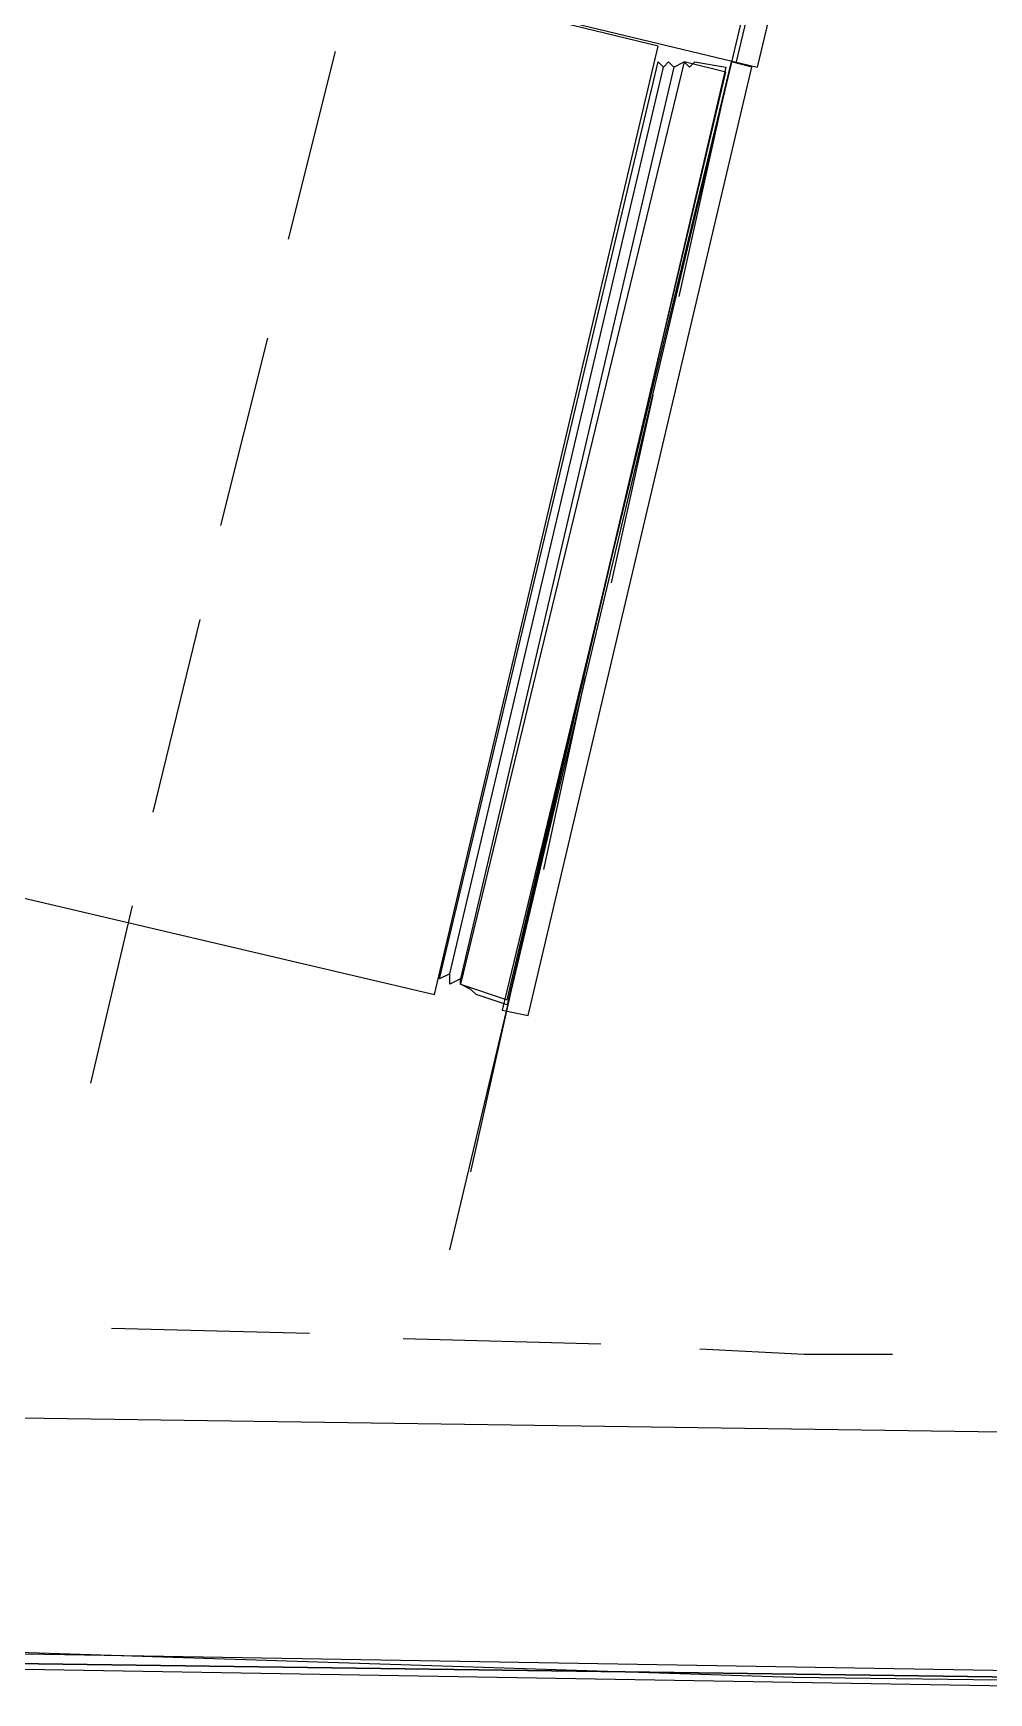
# Model space of a CAD drawing. Header units: feet. Extents: x -84 to 198, y -22 to 181.
# Drawn here: x 60.533 to 62.98, y 15.911 to 20.158 of the extents above; entities that cross this region are included whole.
import ezdxf

# ---------------------------------------------------------------- set-up
doc = ezdxf.new("R2010")
doc.units = ezdxf.units.FT
doc.layers.add('A-LINEA', color=7, linetype='CONTINUOUS')

msp = doc.modelspace()

# ---------------------------------------------------------------- linework, layer by layer
at = {"layer": 'A-LINEA'}
for p, q in [((61.6, 17.0444), (65.56, 33.7111)), ((62.9067, 22.5244), (62.3333, 20.0844)), ((62.9733, 22.5111), (62.3867, 20.0711)), ((60.3867, 20.5511), (62.3867, 20.0711)), ((61.1867, 19.6311), (61.3067, 20.1111)), ((61.6, 17.7511), (62.1467, 20.0711)), ((61.6, 17.7511), (62.1467, 20.0711)), ((62.1733, 20.0711), (61.6267, 17.7378)), ((62.1733, 20.0711), (61.6267, 17.7378)), ((62.1867, 19.4844), (62.2933, 19.9644)), ((61.0133, 18.8978), (61.1333, 19.3778)), ((62.0133, 18.7511), (62.12, 19.2311)), ((60.84, 18.1644), (60.96, 18.6578)), ((61.84, 18.0178), (61.9467, 18.5111)), ((60.68, 17.4711), (60.7867, 17.9244)), ((61.6533, 17.2444), (61.7733, 17.7778)), ((60.7333, 16.8444), (61.24, 16.8311)), ((60.7333, 16.8444), (61.24, 16.8311)), ((61.48, 16.8178), (61.9867, 16.8044)), ((61.48, 16.8178), (61.9867, 16.8044)), ((63.9333, 16.5644), (60.2267, 16.6178)), ((63.9333, 16.5644), (60.2267, 16.6178))]:
    msp.add_line(p, q, dxfattribs=at)
for points in [[(26.7067, 23.3511), (28.04, 21.6178), (31.0267, 20.8311), (34.0133, 20.0978), (37.0133, 19.4044), (40.0267, 18.7778), (43.0533, 18.2044), (46.0933, 17.6844), (49.1467, 17.2178), (52.2, 16.8044), (55.2533, 16.4444), (58.32, 16.1511), (60.4, 16.0178), (62.48, 15.9511), (64.5467, 15.9244), (66.6267, 15.9511), (68.7067, 16.0178), (70.7867, 16.1511), (72.8533, 16.3244), (74.92, 16.5511), (76.9867, 16.8178), (79.04, 17.1511), (81.08, 17.5244), (83.12, 17.9378)], [(26.7067, 23.3511), (28.04, 21.6178), (31.0267, 20.8311), (34.0133, 20.0978), (37.0133, 19.4044), (40.0267, 18.7778), (43.0533, 18.2044), (46.0933, 17.6844), (49.1467, 17.2178), (52.2, 16.8044), (55.2533, 16.4444), (58.32, 16.1511), (60.4, 16.0178), (62.48, 15.9511), (64.5467, 15.9244), (66.6267, 15.9511), (68.7067, 16.0178), (70.7867, 16.1511), (72.8533, 16.3244), (74.92, 16.5511), (76.9867, 16.8178), (79.04, 17.1511), (81.08, 17.5244), (83.12, 17.9378)], [(61.56, 17.6978), (62.1333, 20.1244), (60.3733, 20.5511), (59.8, 18.1111), (61.56, 17.6978)], [(61.7467, 17.6711), (61.6667, 17.6978), (61.6533, 17.7111), (61.6267, 17.7244), (61.6267, 17.7378), (61.6, 17.7244), (61.6, 17.7511), (61.5733, 17.7378), (62.1333, 20.0844), (62.1467, 20.0711), (62.16, 20.0844), (62.1733, 20.0711), (62.2, 20.0844), (62.2133, 20.0711), (62.2267, 20.0844), (62.3067, 20.0711), (61.7467, 17.6711)], [(61.7467, 17.6711), (61.6667, 17.6978), (61.6533, 17.7111), (61.6267, 17.7244), (61.6267, 17.7378), (61.6, 17.7244), (61.6, 17.7511), (61.5733, 17.7378), (62.1333, 20.0844), (62.1467, 20.0711), (62.16, 20.0844), (62.1733, 20.0711), (62.2, 20.0844), (62.2133, 20.0711), (62.2267, 20.0844), (62.3067, 20.0711), (61.7467, 17.6711)], [(62.3067, 20.0578), (62.2, 20.0844), (61.6267, 17.7244), (61.7467, 17.6844), (62.3067, 20.0578)], [(62.3067, 20.0578), (62.2, 20.0844), (61.6267, 17.7244), (61.7467, 17.6844), (62.3067, 20.0578)], [(62.3733, 20.0711), (62.32, 20.0844), (61.7333, 17.6578), (61.8, 17.6444), (62.3733, 20.0711)], [(62.3733, 20.0711), (62.32, 20.0844), (61.7333, 17.6578), (61.8, 17.6444), (62.3733, 20.0711)], [(62.24, 16.7911), (62.5067, 16.7778), (62.7333, 16.7778)], [(62.24, 16.7911), (62.5067, 16.7778), (62.7333, 16.7778)], [(64.0533, 15.9378), (60.1067, 15.9911), (60.1067, 16.0044), (60.1067, 16.0178), (64.0533, 15.9511), (64.0533, 15.9378)], [(64.0533, 15.9378), (60.1067, 15.9911), (60.1067, 16.0044), (60.1067, 16.0178), (64.0533, 15.9511), (64.0533, 15.9378)], [(64.04, 15.9111), (60.1067, 15.9778), (60.1067, 15.9911), (64.0533, 15.9378), (64.0533, 15.9244), (64.0533, 15.9111), (64.04, 15.9111)], [(64.04, 15.9111), (60.1067, 15.9778), (60.1067, 15.9911), (64.0533, 15.9378), (64.0533, 15.9244), (64.0533, 15.9111), (64.04, 15.9111)]]:
    msp.add_lwpolyline(points, dxfattribs=at)

doc.saveas('drawing.dxf')
